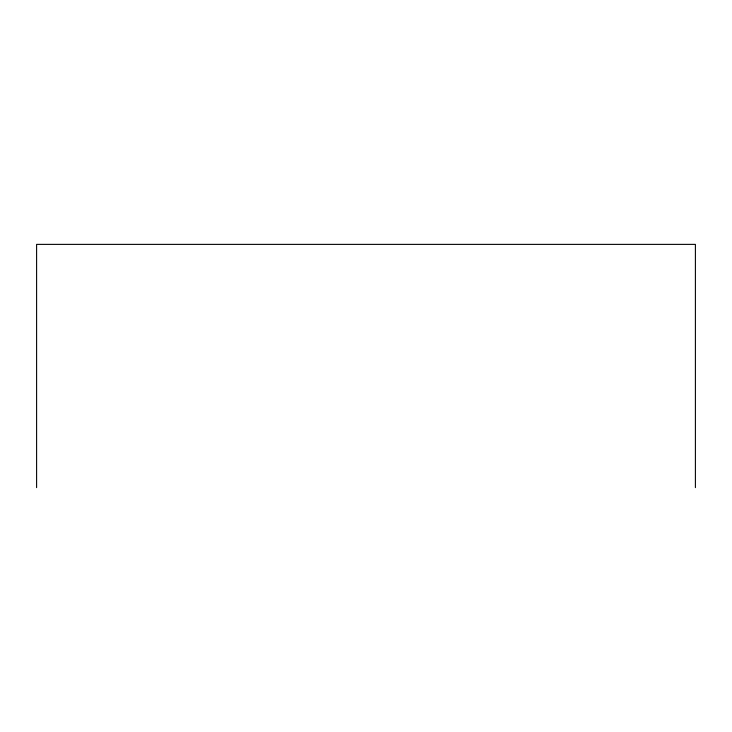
<?xml version="1.0" encoding="UTF-8"?>
<svg xmlns="http://www.w3.org/2000/svg" width="732" height="732" viewBox="0 0 732 732"><rect width="100%" height="100%" fill="white"/><g stroke="black" fill="none" stroke-linecap="round" stroke-linejoin="round"><path stroke-width="1.1" d="M695.4 487.622L695.4 244.378L36.6 244.378L36.6 487.622"/></g></svg>
